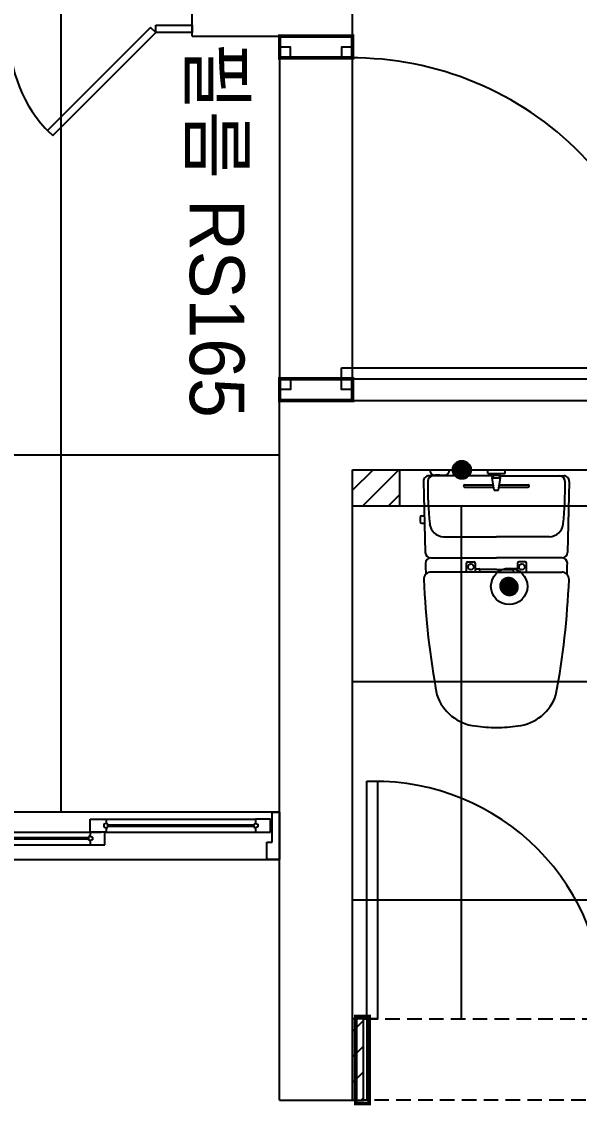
# Model space of a CAD drawing. Header units: inches. Extents: x 4374 to 164780, y 597 to 50243.
# Drawn here: x 16444 to 17974, y 12066 to 15040 of the extents above; entities that cross this region are included whole.
import ezdxf
from ezdxf.enums import TextEntityAlignment as Align

# ---------------------------------------------------------------- set-up
doc = ezdxf.new("R2010")
doc.units = ezdxf.units.IN
doc.header["$LTSCALE"] = 50
doc.header["$MEASUREMENT"] = 0
doc.linetypes.add('DH-HID2', pattern=[1.2, 0.8, -0.4])
doc.linetypes.add('HIDDEN', pattern=[0.375, 0.25, -0.125])
for name, color, linetype in [('03-TEXT', 3, 'Continuous'), ('03-WAL NEW', 3, 'Continuous'), ('06-FUR', 6, 'Continuous'), ('_LIBR', 4, 'Continuous'), ('CO-DOOR', 8, 'Continuous'), ('fin', 5, 'Continuous'), ('HL', 6, 'HIDDEN'), ('Layer 1', 7, 'Continuous'), ('도면층2', 2, 'Continuous'), ('도면층4', 4, 'Continuous'), ('도면층5', 5, 'Continuous'), ('도면층8', 8, 'Continuous')]:
    doc.layers.add(name, color=color, linetype=linetype)
doc.styles.add('코레일둥고', font='Korail_Round_Gothic_Medium.ttf')

# ---------------------------------------------------------------- blocks, each defined once
blk = doc.blocks.new('GSTERT')
h = blk.add_hatch()
h.set_pattern_fill('ANSI31', color=8)
h.set_pattern_definition([(45, (-6159.0859, -24035.54319), (-0.08838834765, 0.08838834765), [])])
edge = h.paths.add_edge_path()
edge.add_arc((-37698.5, -15873.3), 25, 0, 360)
h = blk.add_hatch()
h.set_pattern_fill('ANSI31', color=8)
h.set_pattern_definition([(45, (-6029.0859, -24355.54319), (-0.08838834765, 0.08838834765), [])])
edge = h.paths.add_edge_path()
edge.add_arc((-37568.5, -16193.3), 25, 0, 360)
at = {"color": 8}
for centre, radius in [((-37698.5, -15873.3), 25), ((-37568.5, -16193.3), 50)]:
    blk.add_circle(centre, radius, dxfattribs=at)
at = {"layer": '03-WAL NEW', "color": 8, "linetype": 'Continuous'}
for p, q in [((-37998.5, -15929.6), (-37942.2, -15873.3)), ((-37971.5, -15973.3), (-37871.5, -15873.3)), ((-37900.8, -15973.3), (-37868.5, -15941)), ((-37998.5, -17414.5), (-37968.5, -17384.5)), ((-37998.5, -17485.3), (-37968.5, -17455.3)), ((-37998.5, -17556), (-37968.5, -17526)), ((-37975.1, -17603.3), (-37968.5, -17596.7))]:
    blk.add_line(p, q, dxfattribs=at)
at = {"layer": '03-WAL NEW', "color": 8}
for p, q in [((-37998.5, -15873.3), (-35848.5, -15873.3)), ((-37998.5, -15973.3), (-37998.5, -15873.3)), ((-37998.5, -15973.3), (-37998.5, -15873.3)), ((-37868.5, -15973.3), (-37868.5, -15873.3)), ((-35848.5, -15973.3), (-37998.5, -15973.3)), ((-37968.5, -17380.3), (-37998.5, -17380.3)), ((-37998.5, -17380.3), (-37998.5, -17603.3)), ((-37968.5, -17603.3), (-37968.5, -17380.3)), ((-37998.5, -17603.3), (-37968.5, -17603.3))]:
    blk.add_line(p, q, dxfattribs=at)
at = {"layer": '06-FUR', "color": 8}
for p, q in [((-38552.6, -14659.2), (-38835.4, -14942)), ((-38538.5, -14673.3), (-38552.6, -14659.2)), ((-38538.5, -14673.3), (-38538.5, -14653.3)), ((-38538.5, -14653.3), (-38438.5, -14653.3)), ((-38438.5, -14653.3), (-38438.5, -14673.3)), ((-38821.3, -14956.2), (-38538.5, -14673.3)), ((-38438.5, -14673.3), (-38538.5, -14673.3)), ((-38835.4, -14942), (-38821.3, -14956.2))]:
    blk.add_line(p, q, dxfattribs=at)
blk.add_arc((-38574.1, -14687.7), 364.7, 177.7375, 225.7856, dxfattribs=at)
at = {"layer": '_LIBR', "color": 8, "linetype": 'Continuous'}
for p, q in [((-37959.5, -17380.3), (-37959.5, -16728.3)), ((-37959.5, -16728.3), (-37929.5, -16728.3)), ((-37929.5, -16728.3), (-37929.5, -17380.3)), ((-37989.5, -17380.3), (-37989.5, -17371.3)), ((-37989.5, -17371.3), (-37959.5, -17371.3)), ((-37959.5, -17380.3), (-37989.5, -17380.3)), ((-37968.5, -17380.3), (-37959.5, -17380.3)), ((-37968.5, -17603.3), (-37968.5, -17380.3)), ((-37959.5, -17371.3), (-37959.5, -17380.3)), ((-37959.5, -17380.3), (-37959.5, -17603.3)), ((-37929.5, -17380.3), (-37959.5, -17380.3)), ((-37959.5, -17603.3), (-37968.5, -17603.3))]:
    blk.add_line(p, q, dxfattribs=at)
blk.add_arc((-37937, -17357.9), 629.6, 358.7804, 90.6825, dxfattribs=at)
at = {"layer": 'CO-DOOR', "color": 8, "linetype": 'DH-HID2'}
for p, q in [((-37968.5, -17603.3), (-37968.5, -17380.3)), ((-37968.5, -17380.3), (-37298.5, -17380.3)), ((-37298.5, -17603.3), (-37968.5, -17603.3))]:
    blk.add_line(p, q, dxfattribs=at)
at = {"layer": 'fin', "color": 8}
for p, q in [((-37803.5, -15905.1), (-37798.8, -16100.1)), ((-37776.1, -15889.7), (-37788.5, -15889.7)), ((-37611.4, -15889.7), (-37776.1, -15889.7)), ((-37759.2, -15888.3), (-37771.7, -15888.3)), ((-37759.2, -15888.3), (-37746.7, -15888.3)), ((-37595.5, -15889.7), (-37430.9, -15889.7)), ((-37430.9, -15889.7), (-37418.5, -15889.7)), ((-37403.5, -15905.1), (-37408.1, -16100.1)), ((-37748.7, -16056.9), (-37603.5, -16056.9)), ((-37458.2, -16056.9), (-37603.5, -16056.9)), ((-37783.8, -16114.7), (-37603.5, -16114.7)), ((-37423.1, -16114.7), (-37603.5, -16114.7)), ((-37603.5, -16154), (-37782.7, -16154)), ((-37603.5, -16154), (-37424.2, -16154))]:
    blk.add_line(p, q, dxfattribs=at)
for centre, radius, start, end in [((-37771.7, -15873.3), 15, 180, 270), ((-37746.7, -15873.3), 15, 270, 0), ((-37788.5, -15904.7), 15, 90, 181.3651), ((-37776.1, -15905.7), 16, 90, 179.3116), ((-36792.1, -15917.6), 1000, 179.3116, 185.9437), ((-37430.9, -15905.7), 16, 0.6884, 90), ((-38414.8, -15917.6), 1000, 354.0563, 0.6884), ((-37418.5, -15904.7), 15, 358.6349, 90), ((-37747, -16017), 40, 185.9437, 267.5129), ((-37460, -16017), 40, 272.4871, 354.0563), ((-37783.8, -16099.7), 15, 181.3651, 270), ((-37782.5, -16130.4), 15.8, 94.8211, 176.3863), ((-37423.1, -16099.7), 15, 270, 358.6349), ((-37424.4, -16130.4), 15.8, 3.6137, 85.1789), ((-35598.7, -16085), 2200, 181.1574, 181.963), ((-39608.3, -16085), 2200, 358.037, 358.8426), ((-37782.7, -16174), 20, 90, 182.3333), ((-35598.7, -16085), 2205.9, 182.3333, 190.6081), ((-39608.3, -16085), 2205.9, 349.3919, 357.6667), ((-37424.2, -16174), 20, 357.6667, 90), ((-37647.7, -16451.7), 125.5, 198.2964, 263.4241), ((-37559.2, -16451.7), 125.5, 276.5759, 341.7036), ((-37603.5, -16174.7), 405.9, 261.6993, 270), ((-37603.5, -16174.7), 405.9, 270, 278.3007)]:
    blk.add_arc(centre, radius, start, end, dxfattribs=at)
at = {"layer": 'HL', "color": 8, "linetype": 'Continuous'}
for p, q in [((-37627.5, -15883.3), (-37627.5, -15873.3)), ((-37579.5, -15883.3), (-37579.5, -15873.3)), ((-37627.5, -15883.3), (-37579.5, -15883.3)), ((-37610.4, -15888.1), (-37615.8, -15883.3)), ((-37614.8, -15895.1), (-37610.4, -15888.1)), ((-37609.5, -15929.5), (-37614.8, -15895.1)), ((-37614.8, -15895.1), (-37592.1, -15895.1)), ((-37610.4, -15888.1), (-37596.5, -15888.1)), ((-37597.5, -15929.5), (-37592.1, -15895.1)), ((-37596.5, -15888.1), (-37591.1, -15883.3)), ((-37592.1, -15895.1), (-37596.5, -15888.1)), ((-37690, -15914.3), (-37612, -15914.3)), ((-37690, -15921.3), (-37610.9, -15921.3)), ((-37609.5, -15929.5), (-37597.5, -15929.5)), ((-37596, -15921.3), (-37517, -15921.3)), ((-37595, -15914.3), (-37517, -15914.3)), ((-37808.4, -15999.7), (-37801.2, -15999.7)), ((-37812.4, -16003.7), (-37812.4, -16015.8)), ((-37808.4, -16019.8), (-37800.7, -16019.8)), ((-37686, -16154), (-37686, -16129.8)), ((-37682, -16125.8), (-37665.5, -16125.8)), ((-37661.5, -16129.8), (-37661.5, -16145.4)), ((-37661.5, -16145.4), (-37651.8, -16145.4)), ((-37661.5, -16145.4), (-37661.5, -16154)), ((-37603.5, -16147), (-37649.8, -16147)), ((-37649.8, -16147.4), (-37649.8, -16154)), ((-37603.5, -16147), (-37557.1, -16147)), ((-37557.1, -16147.4), (-37557.1, -16154)), ((-37545.4, -16145.4), (-37555.1, -16145.4)), ((-37545.4, -16129.8), (-37545.4, -16145.4)), ((-37545.4, -16145.4), (-37545.4, -16154)), ((-37524.9, -16125.8), (-37541.4, -16125.8)), ((-37520.9, -16154), (-37520.9, -16129.8))]:
    blk.add_line(p, q, dxfattribs=at)
for centre in [(-37673.5, -16139.7), (-37533.5, -16139.7)]:
    blk.add_circle(centre, 8, dxfattribs=at)
for centre, radius, start, end in [((-37690, -15917.8), 3.5, 90, 270), ((-37517, -15917.8), 3.5, 270, 90), ((-37808.4, -16003.7), 4, 90, 180), ((-37808.4, -16015.8), 4, 180, 270), ((-37682, -16129.8), 4, 90, 180), ((-37665.5, -16129.8), 4, 0, 90), ((-37651.8, -16147.4), 2, 0, 90), ((-37555.1, -16147.4), 2, 90, 180), ((-37541.4, -16129.8), 4, 90, 180), ((-37524.9, -16129.8), 4, 0, 90)]:
    blk.add_arc(centre, radius, start, end, dxfattribs=at)
at = {"layer": 'Layer 1', "color": 8}
blk.add_lwpolyline([(-39658.5, -16943.3), (-38198.5, -16943.3), (-38198.5, -16813.3), (-39658.5, -16813.3)], close=True, dxfattribs=at)
at = {"layer": '도면층2', "color": 8}
for p, q in [((-38438.5, -14683.3), (-38438.5, -13013.3)), ((-37998.5, -14683.3), (-37998.5, -14483.3)), ((-38438.5, -14683.3), (-37998.5, -14683.3)), ((-38198.5, -15683.3), (-35698.5, -15683.3)), ((-38198.5, -17603.3), (-38198.5, -15683.3)), ((-37998.5, -17603.3), (-37998.5, -15873.3)), ((-37998.5, -15873.3), (-35848.5, -15873.3)), ((-38198.5, -17603.3), (-37998.5, -17603.3))]:
    blk.add_line(p, q, dxfattribs=at)
at = {"layer": '도면층4', "color": 8}
for p, q in [((-38198.5, -14683.3), (-38198.5, -15683.3)), ((-37998.5, -14683.3), (-38198.5, -14683.3)), ((-37998.5, -15683.3), (-37998.5, -14683.3)), ((-38028.5, -15593.3), (-37119, -15593.3)), ((-38028.5, -15623.3), (-38028.5, -15593.3)), ((-38028.5, -15623.3), (-37118.5, -15623.3)), ((-38198.5, -15683.3), (-37998.5, -15683.3)), ((-37998.5, -15683.3), (-38198.5, -15683.3))]:
    blk.add_line(p, q, dxfattribs=at)
for points in [[(-37998.5, -14683.3), (-37998.5, -14713.3), (-38028.5, -14713.3), (-38028.5, -14743.3), (-38168.5, -14743.3), (-38168.5, -14713.3), (-38198.5, -14713.3), (-38198.5, -14683.3), (-37998.5, -14683.3)], [(-37998.5, -15683.3), (-37998.5, -15653.3), (-38028.5, -15653.3), (-38028.5, -15623.3), (-38168.5, -15623.3), (-38168.5, -15653.3), (-38198.5, -15653.3), (-38198.5, -15683.3), (-37998.5, -15683.3)]]:
    blk.add_lwpolyline(points, dxfattribs=at)
at = {"layer": '도면층5', "color": 8}
blk.add_arc((-38000, -15623.8), 881, 0.0322, 91.8532, dxfattribs=at)
at = {"layer": '도면층8', "color": 8}
for p, q in [((-38198.5, -16813.3), (-39658.5, -16813.3)), ((-38718.9, -16832.3), (-38674.5, -16832.3)), ((-38718.9, -16867.4), (-38718.9, -16832.3)), ((-38674.5, -16832.3), (-38264.5, -16832.3)), ((-38674.5, -16832.3), (-38674.5, -16844)), ((-38223.6, -16832.3), (-38264.5, -16832.3)), ((-38264.5, -16832.3), (-38264.5, -16844)), ((-38223.6, -16867.4), (-38223.6, -16832.3)), ((-38218.8, -16895.3), (-38218.8, -16813.3)), ((-38218.8, -16813.3), (-38198.5, -16813.3)), ((-38198.5, -16813.3), (-38198.5, -16932.7)), ((-38674.5, -16844), (-38681, -16846.1)), ((-38681, -16846.1), (-38681, -16853.6)), ((-38681, -16853.6), (-38674.5, -16855.7)), ((-38674.5, -16843.1), (-38671.3, -16844.7)), ((-38674.5, -16856.6), (-38671.3, -16855)), ((-38674.5, -16855.7), (-38674.5, -16867.4)), ((-38671.3, -16844.7), (-38670.7, -16845.9)), ((-38671.3, -16855), (-38670.7, -16853.9)), ((-38670.7, -16845.9), (-38670, -16847.5)), ((-38670.7, -16853.9), (-38670, -16852.2)), ((-38670, -16852.2), (-38670, -16847.5)), ((-38670, -16847.5), (-38269, -16847.5)), ((-38269, -16852.2), (-38670, -16852.2)), ((-38268.3, -16845.9), (-38269, -16847.5)), ((-38269, -16847.5), (-38269, -16852.2)), ((-38269, -16852.2), (-38269, -16847.5)), ((-38268.3, -16853.9), (-38269, -16852.2)), ((-38267.7, -16844.7), (-38268.3, -16845.9)), ((-38267.7, -16855), (-38268.3, -16853.9)), ((-38264.5, -16843.1), (-38267.7, -16844.7)), ((-38264.5, -16856.6), (-38267.7, -16855)), ((-38264.5, -16844), (-38258, -16846.1)), ((-38258, -16853.6), (-38264.5, -16855.7)), ((-38264.5, -16855.7), (-38264.5, -16867.4)), ((-38258, -16846.1), (-38258, -16853.6)), ((-39114.5, -16867.4), (-38688.7, -16867.4)), ((-39110, -16882.6), (-38723.4, -16882.6)), ((-38723.4, -16887.3), (-39110, -16887.3)), ((-38722.7, -16880.9), (-38723.4, -16882.6)), ((-38723.4, -16882.6), (-38723.4, -16887.3)), ((-38723.4, -16887.3), (-38723.4, -16882.6)), ((-38722.7, -16888.9), (-38723.4, -16887.3)), ((-38722.1, -16879.8), (-38722.7, -16880.9)), ((-38722.1, -16890.1), (-38722.7, -16888.9)), ((-38718.9, -16878.2), (-38722.1, -16879.8)), ((-38718.9, -16891.7), (-38722.1, -16890.1)), ((-38678, -16867.4), (-38718.9, -16867.4)), ((-38718.9, -16867.4), (-38718.9, -16879.1)), ((-38674.5, -16867.4), (-38718.9, -16867.4)), ((-38718.9, -16879.1), (-38712.4, -16881.2)), ((-38712.4, -16888.7), (-38718.9, -16890.8)), ((-38718.9, -16890.8), (-38718.9, -16902.5)), ((-38712.4, -16881.2), (-38712.4, -16888.7)), ((-38678, -16902.5), (-38678, -16867.4)), ((-38674.5, -16867.4), (-38264.5, -16867.4)), ((-38264.5, -16867.4), (-38223.6, -16867.4)), ((-39158.9, -16902.5), (-38688.7, -16902.5)), ((-38718.9, -16902.5), (-38678, -16902.5)), ((-38233.5, -16943.3), (-38233.5, -16895.3)), ((-38233.5, -16895.3), (-38218.8, -16895.3)), ((-39638.1, -16943.3), (-38233.5, -16943.3)), ((-38198.5, -16943.3), (-38233.5, -16943.3)), ((-38198.5, -16932.7), (-38198.5, -16943.3))]:
    blk.add_line(p, q, dxfattribs=at)

msp = doc.modelspace()

# ---------------------------------------------------------------- hatches: boundary and pattern name
at = {"layer": '03-WAL NEW'}
h = msp.add_hatch(dxfattribs=at)
h.set_pattern_fill('_USER', color=8, scale=600, angle=90, pattern_type=0)
h.set_pattern_definition([(90, (17151.95, 15000.06), (-600, 4e-14), [])])
h.paths.add_polyline_path([(16911.9, 16470.1), (15691.9, 16470.1), (15691.9, 15050.1), (16911.9, 15050.1)])
h.paths.add_polyline_path([(17151.9, 15000.1), (16911.9, 15000.1), (16911.9, 15050.1), (15691.9, 15050.1), (15691.9, 13270.1), (17151.9, 13270.1), (17151.9, 14000.1)])
h.paths.add_polyline_path([(17151.9, 13270.1), (15691.9, 13270.1), (15691.9, 12870.1), (17151.9, 12870.1)])
h = msp.add_hatch(dxfattribs=at)
h.set_pattern_fill('_USER', color=8, scale=1200, pattern_type=0)
h.set_pattern_definition([(0, (16912, 15050.1), (0, 1200), [])])
h.paths.add_polyline_path([(17151.9, 15000.1), (16911.9, 15000.1), (16911.9, 15050.1), (15691.9, 15050.1), (15691.9, 13270.1), (17151.9, 13270.1), (17151.9, 14000.1)])
h = msp.add_hatch(dxfattribs=at)
h.set_pattern_fill('_USER', color=8, scale=600, double=1, pattern_type=0)
h.set_pattern_definition([(0, (3850.4, 39629.1), (0, 600), []), (90, (3850.4, 39629.1), (-600, 4e-14), [])])
h.paths.add_polyline_path([(17351.9, 13710.1), (19501.9, 13710.1), (19501.9, 12300.1), (17351.9, 12300.1)])

# ---------------------------------------------------------------- linework, layer by layer
at = {"layer": '03-TEXT', "color": 140, "const_width": 10}
for points in [[(17151.9, 15000.1), (17351.9, 15000.1), (17351.9, 14940.5), (17151.9, 14940.5)], [(17351.9, 14060.1), (17151.9, 14060.1), (17151.9, 14000.1), (17351.9, 14000.1)], [(17360.9, 12310.1), (17397.9, 12310.1), (17397.9, 12070.8), (17360.9, 12070.8)]]:
    msp.add_lwpolyline(points, close=True, dxfattribs=at)

# ---------------------------------------------------------------- block references
at = {"layer": '06-FUR'}
msp.add_blockref('GSTERT', (55350.4, 29683.4), dxfattribs=at)

# ---------------------------------------------------------------- texts
at = {"layer": '03-TEXT', "color": 140, "style": '코레일둥고'}
msp.add_text('필름 RS165', height=150, rotation=270, dxfattribs=at).set_placement((16905.3, 13953), align=Align.RIGHT)

doc.saveas('drawing.dxf')
